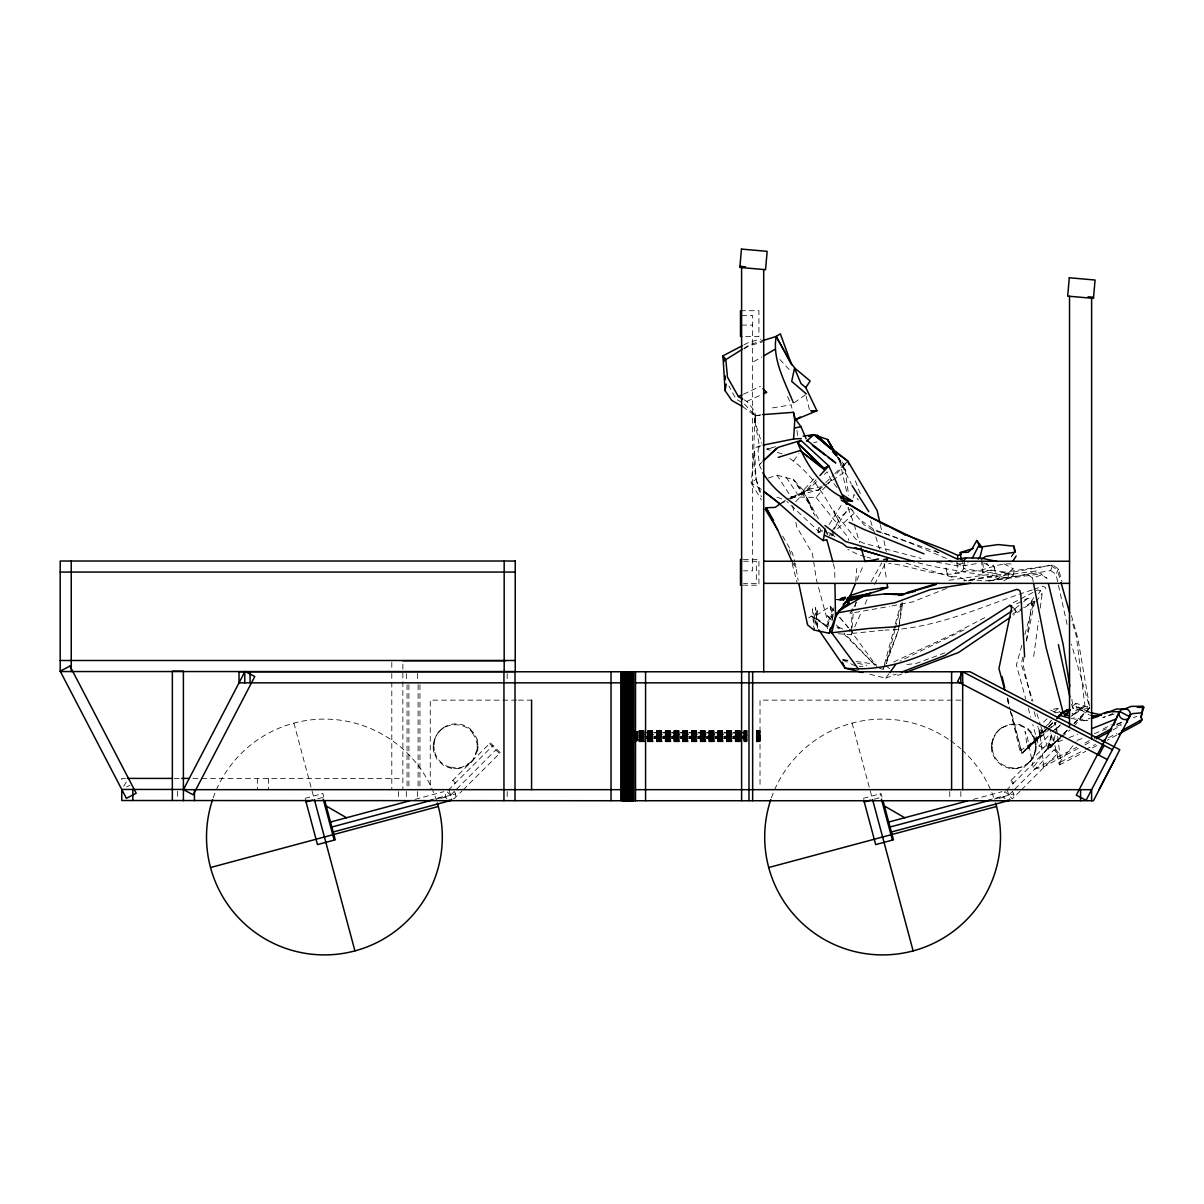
<?xml version="1.0" encoding="UTF-8"?>
<svg xmlns="http://www.w3.org/2000/svg" width="1204" height="1204" viewBox="0 0 1204 1204"><rect width="100%" height="100%" fill="white"/><g stroke="black" fill="none" stroke-linecap="round" stroke-linejoin="round"><path stroke-width="0.75" stroke-dasharray="5 3.75" d="M433.32 743.741L433.214 748.843M478.108 746.194L477.672 750.333M744.478 404.032L755.179 415.696L754.953 421.611L761.801 443.313M1036.298 746.194L1035.876 750.333M760.928 414.763L755.179 415.696L754.878 422.062L755.179 415.696L751.943 411.347M981.441 559.98L982.735 572.818L995.226 572.637L993.842 563.412M851.243 631.031L852.236 606.665M742.597 406.561L755.179 415.696C754.005 442.861 750.98 470.96 761.44 496.891M852.056 627.751L853.531 609.239M855.728 581.457L856.751 568.484M477.236 748.843L477.175 744.207M1035.425 748.843L1035.32 743.741M1035.425 748.828L1034.221 754.246M818.539 527.442L818.028 532.273L821.339 533.793M477.175 749.294L473.503 759.182M991.509 743.741L991.404 748.843M1033.694 656.421L1038.465 621.113M1040.226 608.095L1042.228 593.241L1040.437 590.667L1037.803 589.93L1011.27 603.791M894.963 629.797L886.174 663.916L898.274 630.67L899.012 625.327M899.253 623.537L902.172 602.135M1024.047 656.978L1022.979 664.352L1031.662 700.773M1026.44 640.347L1032.039 601.579L1030.413 598.975L1027.975 598.222L1014.536 604.89M433.32 743.756L434.93 737.962L438.03 732.83M991.509 743.756L993.134 737.962L996.235 732.83M898.876 626.998L903.015 601.232M855.186 606.425L856.029 601.458M477.672 750.333L472.886 760.236L452.087 781.14L454.706 783.759M1035.861 750.333L1033.89 756.007L1030.157 761.274M832.039 620.873L833.604 613.769M1022.858 657.128L1021.263 664.277L1033.002 701.375M1026.455 641.04L1034.733 601.669L1033.107 601.398L1023.596 607.328M1060.468 738.263L1048.112 749.084L1051.604 733.672L1048.112 749.084L1038.721 746.044L1032.761 724.432M1055.05 735.509L1052.988 744.629L1048.097 749.054L1040.828 726.102M1055.472 733.688L1056.706 728.209L1054.824 722.34L1056.45 726.433L1060.754 761.906L1059.52 764.901L1052.326 734.711M853.109 497.929L853.937 494.377L858.347 500.021M895.415 627.991L901.901 602.858M744.027 399.773L746.871 401.383L753.523 409.586L755.706 415.154L754.968 421.716L759.378 445.886L758.068 450.808L759.257 464.759L761.425 469.515M879.492 668.355L883.149 669.213L894.858 625.764M895.34 623.958L900.712 604.047M434.764 739.798L433.892 746.209M992.969 739.798L992.096 746.209M1021.835 645.344L1016.372 664.984L1025.808 699.208M1024.815 634.643L1032.761 606.079L1042.228 593.241M434.764 739.798C438.617 723.303 462.682 719.48 472.404 732.845M992.969 739.798L995.663 733.928L999.922 729.082M838.18 633.725L851.093 634.779L851.619 633.304M1034.221 754.231L1032.897 757.196M988.469 581.005L1050.625 570.561L1052.717 565.067L1058.451 569.04L1061.943 581.577M827.675 628.819L826.576 625.854L834.011 606.59M883.149 669.213L898.274 630.67M856.917 580.268L863.584 565.037M1074.058 726.087L1089.801 707.907L1075.97 703.211L1076.06 706.071L1083.675 709.261L1084.97 706.296L1076.346 636.314L1071.756 620.211M851.093 634.779L861.898 610.985M864.984 604.182L868.069 597.395M1067.075 624.379L1055.998 574.157L1058.451 569.04L1057.473 570.154L1060.528 580.885M874.586 584.422L885.241 563.487M831.001 535.584L833.514 530.708M834.357 529.098L838.571 520.971L833.71 510.767L856.044 539.452L863.163 543.079L921.06 558.4M1033.634 597.635L1030.278 603.791L1013.497 615.199M1032.897 757.196L1031.708 759.182M871.244 581.517L881.795 562.78M826.576 625.854L833.86 613.122M856.541 602.406L850.069 613.378L889.41 606.395M1034.191 601.097L1032.415 604.062L1032.761 606.079M1038.646 593.647L1040.437 590.667M123.696 786.287L126.57 781.562M838.917 523.033L848.594 507.381M829.12 524.568L842.078 503.934M829.014 536.021L830.926 533.011M831.874 531.506L838.571 520.971C825.929 497.478 811.677 472.871 788.891 457.941M1014.129 552.245L1010.306 558.22L1014.806 552.275M793.632 460.876L798.869 453.532M869.83 674.27L885.738 678.168L889.004 673.668M1078.302 748.421L1043.808 766.782L1034.311 769.206L1033.243 767.46L1049.858 744.96L1067.301 738.293M472.961 759.935L471.17 762.057M1031.166 759.935L1029.375 762.057M831.874 536.051L835.275 531.641M1058.798 763.17L1076.105 741.83M438.045 732.845L441.733 729.082M996.235 732.845C1004.392 722.009 1022.437 722.039 1030.594 732.845M1010.352 710.977L1019.954 750.799L1022.03 753.237L1027.509 748.828L1043.131 730.437M1047.931 724.778L1051.543 720.534M768.348 478.063L777.077 475.189L790.983 496.891L816.086 497.402L827.043 484.791M828.262 483.391L831.904 479.192M836.78 473.593L847.736 460.981L844.35 464.804L848.669 495.341M1042.86 729.925L1022.03 753.237L1009.75 708.208M1044.079 728.555L1051.423 720.323M905.935 563.081L951.521 576.987L956.187 571.87L959.723 573.089L963.937 568.77L980.086 571.117L995.317 570.169M813.904 478.936L799.065 495.085L788.048 500.202M795.739 501.677L816.101 479.674M1038.721 746.044L1050.791 733.266M1034.733 601.669L1032.415 604.062L1030.278 603.791L1033.107 601.398M1052.838 722.746L1022.045 753.268L1011.857 713.972M448.174 790.26L492.993 745.442M450.522 795.212L495.867 749.866M446.88 798.854A5.162 5.162 0 0 1 446.88 791.555L454.058 798.734L461.945 791.088M463.239 789.794L500.292 752.741L490.389 742.838L469.139 763.938L464.007 767.038L458.679 768.588M1052.477 722.836L1022.03 753.237L1052.462 722.821M1006.378 790.26L1051.197 745.442M1008.726 795.212L1054.057 749.866M1020.149 791.088L1012.368 798.854L1005.084 791.555A5.162 5.162 0 0 0 1005.084 798.854M1021.443 789.794L1058.482 752.741L1048.594 742.838L1010.291 781.14L1012.895 783.759M1062.199 735.448L1052.988 744.629L1050.114 728.992M1063.508 734.139L1067.451 730.196M1074.028 723.634L1089.801 707.907L1071.425 644.11M1048.097 749.054L1062.44 734.907M1063.734 733.627L1067.647 729.759M1074.164 723.333L1089.801 707.907L1084.985 706.312L1072.072 716.335M790.983 496.891L818.043 490.163L824.499 483.812M825.793 482.548L833.529 474.933M834.823 473.669L846.442 462.246M755.074 415.801L761.997 415.32M1033.243 767.46L1026.997 735.373L1025.04 731.43L1027.509 748.828L1046.442 730.873M790.607 498.26L799.065 495.085L808.305 489.652L819.006 479.463M824.364 474.376L827.043 471.833L831.437 480.592L837.201 487.816M1043.477 722.219L1047.51 718.427M1054.237 712.091L1058.271 708.298L1059.475 712L1054.93 712.858M471.306 761.921L461.719 767.324L450.281 767.309M1028.713 762.704L1023.46 766.451L1016.868 768.588M1029.495 761.921C1017.967 774.097 995.061 766.903 992.532 750.333M837.548 528.707L854.765 512.663L850.656 508.57L839.323 517.886M1027.509 748.828L1049.933 728.796M1071.996 706.793L1075.97 703.211L1077.234 709.442L1071.921 714.062M917.96 562.719C944.357 569.733 971.402 572.156 997.981 578.341L1008.139 573.074L1013.076 568.664L1002.345 563.036M1047.841 729.654L1056.194 722.355M1051.318 727.592L1056.796 722.791M1061.853 737.089L1070.1 729.88M441.733 729.082L443.192 727.938M999.937 729.082L1001.397 727.938M1056.706 728.209L1059.565 725.861M1071.018 716.44L1083.901 705.845L1070.838 716.53M1051.995 731.957L1060.694 724.838M1014.972 608.712L1022.196 602.888M1023.641 601.714L1027.975 598.222M1054.854 729.729L1060.604 725.259M794.204 402.783L805.702 394.521M808.697 617.893L811.225 616.087L814.13 616.689L829.451 627.841M443.192 727.953C451.094 722.114 462.878 722.626 470.267 729.082M1001.397 727.953L1010.291 724.221L1019.923 724.612M761.289 489.351L751.1 482.789L754.547 451.109L756.127 479.312L751.1 482.789L761.41 499.946M781.516 502.941L785.52 500.157M777.077 475.189L793.556 479.643L803.219 490.224L818.043 490.163L822.708 486.988M825.252 485.257L845.976 471.11L837.653 456.873M818.043 490.163L823.777 486.265L803.219 490.224L815.093 515.974M1019.954 750.799L1040.331 737.194L1037.728 726.268M833.89 610.624L830.263 606.364L814.13 616.689L813.904 630.008L818.103 609.028L814.13 616.689L827.705 627.841M1003.745 580.87L1013.798 574.925L1013.076 568.664M743.891 348.347L749.911 344.585L762.177 340.792M744.087 348.919L748.617 346.09L762.388 341.966M1012.489 614.236L1022 608.306M753.719 361.682L761.786 357.001M1108.583 737.766L1116.635 733.371M1116.785 735.117L1107.213 740.219M1085 743.034L1089.74 740.475M1112.932 729.925L1121.18 725.5M1084.879 744.915L1089.801 742.296M984.721 617.652L953.192 634.132L892.45 662.546M743.891 344.901L748.722 342.387L761.003 339.046M126.676 786.904L129.942 785.204M1103.21 728.917L1111.352 724.673M1034.311 769.206L1076.827 747.248M1059.52 764.901L1085.842 751.281M1092.419 747.88L1097.356 745.321M1060.754 761.906L1083.886 750.303M1085.526 749.475L1095.444 744.493M757.933 447.286L760.898 445.811M964.118 629.903L900.035 661.056M780.177 503.859L786.468 500.939M985.339 580.945L1027.494 574.308L1032.52 577.965L1041.505 574.97L1047.089 578.281L1036.208 570.952L963.787 580.84L1052.717 565.067L945.998 580.764M743.455 394.19L760.446 386.333M756.022 447.436L759.378 445.886M787.16 499.404L808.305 489.652M746.871 401.383L761.786 394.611M822.302 530.497L818.028 532.273L822.467 531.205M982.735 572.818L989.748 569.898L1001.848 571.554L1013.798 574.925M1116.529 724.733L1121.586 722.626M946.555 588.44L912.617 601.895L891.201 606.048M1112.812 713.626L1102.849 717.569L1115.145 713.761M1077.249 740.4L1084.097 737.691M1094.376 733.627L1106.356 728.887M1027.494 574.308L1036.208 570.952M1133.4 717.704L1136.817 716.395M885.738 678.168L896.167 674.18M1069.047 737.616L1077.761 734.274M1116.514 726.268L1124.355 723.288M901.916 673.954L898.485 675.248L893.112 674.105M1117.071 723.95L1121.872 722.144M944.944 652.824L915.973 663.524L905.002 664.698M1071.229 718.352L1083.269 720.744L1090.222 718.186M1032.069 589.975C983.803 605.492 936.607 628.894 885.03 630.083M1033.83 589.358L1042.649 586.273L1045.388 587.417L1046.141 590.517M845.374 596.853L836.72 599.592L845.84 601.759M845.178 597.033L836.72 599.592L845.855 597.937M770.289 450.236L766.782 449.152L775.496 446.669M959.061 564.134L968.182 562.133M305.079 798.327L322.868 793.556L323.831 797.108M317.736 798.749L322.762 797.394L321.799 793.842M415.019 799.381L443.794 791.675M429.392 800.299L445.405 796.01L445.691 797.078L438.572 798.989M436.134 799.065L455.503 793.872M863.283 798.327L881.072 793.556L882.02 797.108M874.27 799.2L880.952 797.394L880.004 793.842M973.223 799.381L1001.999 791.675M987.581 800.299L1003.594 796.01L1003.88 797.078L996.777 798.989M994.338 799.065L1013.708 793.872M766.782 449.152L773.961 447.467M813.754 442.696L817.185 441.898M1083.675 709.261L1089.816 707.877L1087.242 706.658M936.757 562.223L960.356 566.241L978.536 563.291M1058.271 708.298L1050.174 709.833L1057.548 713.46M845.735 597.997L838.39 599.336L843.838 600.254M772.456 407.9L791.329 404.845L792.428 411.467M458.679 768.588L451.756 768.588M1016.883 768.588L1009.96 768.588M989.312 580.885L1041.43 573.826M951.521 576.987L958.113 576.52L967.986 580.84L975.616 579.922L982.645 580.855M845.9 598.463L838.39 599.336L843.914 600.104M883.164 630.279L853.23 633.319L849.904 629.436M1083.269 720.744L1087.438 720.308L1073.757 717.765M1011.164 564.014C995.542 562.479 982.419 573.42 967.053 570.681C942.461 580.81 913.776 565.85 888.627 563.261M845.614 598.689L838.39 599.336L844.937 599.336M984.225 563.156L988.484 565.444L993.601 565.203L995.226 572.637M740.49 310.692L758.926 310.692L758.926 336.488L740.49 336.488M741.604 315.523L752.65 315.523L752.65 570.816L743.44 570.816M741.604 325.095L752.65 325.095M743.335 559.393L758.926 559.393L758.926 585.189L740.49 585.189M743.44 561.245L756.338 561.245L756.338 583.353L743.44 583.353M516.576 700.141L430.264 700.141L430.264 789.673M518.457 700.141L531.581 700.141M960.822 700.141L760.025 700.141L760.025 787.807M638.963 730.723L746.992 730.723M760.025 730.753L756.293 730.723L760.025 730.783M638.963 730.828L746.992 730.843M638.963 731.069L746.992 731.114M756.293 731.114L760.025 731.069M638.963 731.475L746.992 731.355M756.293 731.31L760.025 731.31M638.963 731.52L746.992 731.581M756.293 731.52L760.025 731.716M638.963 731.851L746.992 731.927M756.293 731.776L760.025 731.927M638.963 732.152L746.992 732.152M756.293 732.077L760.025 732.228M638.963 732.303L746.992 732.303M756.293 732.393L760.025 732.468L756.293 732.559M746.992 732.649L638.963 732.724L746.992 733.01M756.293 732.92L760.025 733.01M638.963 733.101L746.992 733.191M756.293 733.191L760.025 733.101M638.963 733.296L746.992 733.492M756.293 733.296L760.025 733.386M638.963 733.597L746.992 733.688M756.293 733.597L760.025 733.688M638.963 733.898L746.992 734.004M760.025 734.004L756.293 734.004L760.025 734.214M638.963 734.109L746.992 734.214L638.963 734.44M756.293 734.44L760.025 734.44M638.963 734.771L746.992 734.651M756.293 734.651L760.025 734.651M638.963 734.997L746.992 734.997M756.293 734.997L760.025 734.997M638.963 735.223L746.992 735.223M756.293 735.102L760.025 735.223M638.963 735.328L746.992 735.448M756.293 735.448L760.025 735.328M638.963 735.674L746.992 735.569M756.293 735.569L760.025 735.569M638.963 736.02L746.992 735.794M756.293 735.794L760.025 735.9M746.992 736.141L638.963 736.261L746.992 736.487M756.293 736.141L760.025 736.261M756.293 736.366L760.025 736.487M638.963 736.607L746.992 736.713M756.293 736.607L760.025 736.713M638.963 736.833L746.992 736.953M756.293 736.833L760.025 736.953M638.963 737.179L746.992 737.179M756.293 737.284L760.025 737.179M638.963 737.51L746.992 737.405M756.293 737.51L760.025 737.51M746.992 737.631L638.963 737.736L746.992 737.856M756.293 737.631L760.025 737.631M756.293 737.962L760.025 737.856M638.963 738.067L746.992 738.067M756.293 738.187L760.025 738.067M746.992 738.503L638.963 738.503L746.992 738.714M756.293 738.398L760.025 738.503M756.293 738.609L760.025 738.714M638.963 739.015L746.992 739.015M756.293 738.82L760.025 738.91M638.963 739.211L746.992 739.121M756.293 739.211L760.025 739.121M638.963 739.406L746.992 739.497M756.293 739.316L760.025 739.406M638.963 739.783L746.992 739.692M756.293 739.692L760.025 739.783M638.963 739.858L746.992 739.948M756.293 740.039L760.025 740.505M638.963 740.114L746.992 740.204M638.963 740.445L746.992 740.505M638.963 740.731L746.992 740.656M756.293 740.731L760.025 740.656M638.963 740.987L746.992 740.987L638.963 741.197M756.293 740.927L760.025 740.927M756.293 741.303L760.025 741.152M638.963 741.348L746.992 741.438M756.293 741.513L760.025 741.544M638.963 741.754L746.992 741.739M756.293 741.754L760.025 741.709M125.517 778.401L121.77 778.401L121.77 782.088M174.249 778.401L179.863 778.401M192.986 778.401L402.858 778.401M859.265 666.309L862.937 666.58M842.981 659.596L848.549 660.394M855.984 661.463L876.422 664.382M1013.527 609.871L1015.589 610.187L1015.965 612.249M992.231 575.407L1008.275 577.98L1008.139 573.074M1009.96 768.588L1001.773 765.533L995.663 759.935M451.756 768.588L443.569 765.533L437.473 759.935M842.95 659.762L850.25 661.478M857.564 663.208L866.699 665.345M1091.095 712.753L1077.234 709.442L1076.06 706.071M1019.923 724.612L1028.472 729.082M450.281 767.324C442.319 765.262 435.863 758.415 434.328 750.333M865.27 556.639L858.076 554.592L847.857 549.37M867.061 557.151L870.658 558.174M777.317 452.403L782.585 454.013M776.926 497.177L782.088 498.968M1089.274 711.699L1076.918 707.335L1089.319 714.995M938.337 552.666L874.254 529.594L862.064 521.212M842.86 629L835.952 626.125L838.556 628.729M956.412 562.945L960.31 564.706L963.937 568.77L962.177 558.716M842.725 660.078L855.608 666.038M946.449 558.505L910.751 543.29L886.671 534.26L873.442 530.618L863.795 524.583L851.755 509.894M1050.625 570.561L1055.998 574.157M1051.273 565.745L1057.473 570.154M1071.485 704.25L1073.276 708.388L1071.53 697.357M1072.282 707.862L1073.291 708.403M934.74 550.363L939.391 553.057M741.664 402.392L736.05 399.096L728.917 386.078M828.533 532.439L834.763 536.292M811.225 616.087L827.931 626.863M885.708 665.707L889.967 668.882M1028.472 729.082L1032.746 733.928L1035.425 739.798M470.267 729.082L474.542 733.928L477.236 739.798M820.195 532.77L786.814 501.406M1047.811 743.62L1057.714 753.523M1011.074 780.358L1013.678 782.961M843.748 633.921L874.962 665.059L844.154 633.018M489.607 743.62L499.509 753.523M452.87 780.358L455.473 782.961M832.325 534.17L834.899 536.758M831.302 619.699L826.17 614.371L830.519 619.593M836.449 625.026L842.875 631.694M779.861 359.499L790.667 371.193M1043.657 733.311L1038.089 727.291L1039.759 731.249L1043.808 766.782M986.392 563.141L988.484 565.444M1012.549 606.831L1015.589 610.187M837.728 457.144L844.35 464.804L838.646 458.077M832.235 618.991L830.263 606.364L833.74 610.458M839.549 617.291L847.691 626.832L849.738 631.603M839.94 617.712L848.399 627.645M849.603 629.075L877.565 667.663M816.086 497.402L847.872 537.089L848.91 540.415M1030.594 732.83L1032.204 735.102M472.404 732.83L475.505 737.977L477.115 743.756M786.122 477.326L797.138 493.58M995.136 759.182L991.945 752.018M436.932 759.182L433.756 752.018M836.629 455.864L845.976 471.11M1032.204 735.102L1032.897 736.306M782.69 536.126L792.473 553.118L794.535 561.26M837.924 457.761L851.363 484.128M792.081 561.576L796.175 569.04L798.086 580.283M818.419 518.924L806.499 497.026L793.556 479.643L812.534 509.412L806.499 497.026L813.663 513.897M1032.897 736.306L1034.221 739.271M787.566 396.507L789.824 401.519M847.947 507.817L853.741 522.927M819.548 527.487L820.827 530.768M789.177 549.731L791.088 554.653M794.264 562.855L796.175 567.776L794.941 562.885M860.288 493.7L854.389 478.334M756.127 479.312L761.395 494.362M1034.221 739.256L1035.32 743.756M792.097 563.442L797.003 582.269M870.492 520.685L875.173 534.982M875.759 536.758L879.672 549.054M1036.915 713.731L1040.271 724.326M854.268 524.718L859.581 542.598M830.263 606.364L832.852 615.349M1071.455 615.605L1077.956 638.903L1089.5 706.056M1035.425 739.798L1036.298 746.209M477.22 739.798L478.108 746.209M1028.291 708.208L1030.774 717.223M1007.296 699.208L1009.253 706.417M828.969 626.05L816.402 579.666L812.429 553.599L796.717 526.855L795.709 521.573M817.651 628.247L815.575 607.553L817.651 628.247L812.429 608.818L813.663 626.486M1007.387 790.23L1010.066 800.193M852.086 723.122L871.952 797.244M449.197 790.23L451.861 800.193M293.896 723.122L313.747 797.244M1007.688 697.914L1009.539 705.047M833.349 563.758L834.703 569.116L834.884 580.178M806.123 396.221L809.509 409.917M1007.296 698.29L1009.915 709.156M1034.251 711.699L1035.997 718.984M991.945 752.033L991.404 748.828M433.756 752.033L433.214 748.828M880.335 524.748L882.351 533.673M839.655 460.801L846.984 493.309M964.419 562.449L965.187 565.97M883.977 540.822L886.219 551.522M1032.52 577.965L1033.243 581.652M792.668 505.71L794.023 512.753M992.532 750.348L992.096 746.194M434.328 750.348L433.892 746.194M884.097 563.367L886.58 580.012M796.897 430.4L797.846 436.917M982.795 562.388L983.879 572.773M957.06 562.388L957.361 569.462M960.822 791.525L960.822 798.884M949.775 791.525L949.775 800.735M507.185 673.623L507.185 680.982M507.185 791.525L507.185 798.884M419.955 684.7L419.955 789.673M418.104 684.7L418.104 789.673M417.367 673.623L417.367 682.834M417.367 791.525L417.367 798.884M408.893 684.7L408.893 787.807M407.057 684.7L407.057 787.807M406.32 673.623L406.32 680.982M406.32 791.525L406.32 798.884M402.858 664.187L402.858 789.448M398.494 791.525L398.494 798.884M391.797 662.335L391.797 669.71M391.797 673.427L391.797 789.448M268.387 778.401L268.387 789.448M257.34 778.401L257.34 789.448M177.65 791.299L177.65 796.822M454.179 791.555A5.162 5.162 0 0 1 454.179 798.854M213.198 797.846A117.902 117.902 0 0 1 436.209 799.576M1012.368 791.555A5.162 5.162 0 0 1 1013.196 797.785M771.403 797.846A117.902 117.902 0 0 1 949.219 739.723M950.708 740.761A117.902 117.902 0 0 1 960.717 748.692M962.056 749.896A117.902 117.902 0 0 1 994.414 799.576M761.906 462.231L759.257 464.759L761.936 462.276M946.871 571.915L945.802 568.017L947.834 575.693L946.871 571.915"/><path stroke-width="1.5" d="M763.05 445.134L793.586 438.978L794.79 420.316L793.466 412.31L762.674 414.627M1122.79 709.683L1131.098 706.402L1142.807 706.251L1141.196 717.734L1142.235 719.45L1140.323 722.385L1118.35 734.274M793.301 402.678C784.978 381.773 772.065 359.529 776.174 336.458L780.327 333.824L791.63 364.737L776.174 336.458L762.177 340.792M957.451 558.927L957.857 555.465L961.198 554.457L960.25 552.606L973.148 548.422M826.546 539.738L823.25 540.596L825.146 529.308C805.837 509.021 777.182 497.433 762.884 472.69M742.597 406.561L731.776 400.435L725.064 390.638L726.238 384.076M981.305 559.258L985.805 556.353L1014.806 552.275L1015.092 550.755L1013.918 546.164L998.146 544.584L979.544 547.188M818.705 629.797L845.088 668.175C906.928 674.21 960.341 636.886 1009.87 605.356L1011.541 605.717L1011.691 607.599L998.929 668.596L1004.828 690.208M798.854 583.85L807.553 624.891L813.904 630.008L829.33 633.289L830.489 627.961M961.153 559.815L960.25 552.606L968.227 552.2L972.125 548.693L976.805 540.506L979.002 545.096L982.374 547.835L980.206 556.278L978.235 559.198M1142.807 706.251L1143.8 707.305L1140.76 717.524M1113.866 725.154L1118.998 711.684L1107.59 711.775L1091.953 717.539M829.33 633.289L835.486 617.065L850.25 595.513L855.427 583.654M979.002 545.096L972.396 557.964M1129.713 716.561C1133.024 710.345 1123.016 705.183 1119.855 711.564L1076.301 795.182L1086.098 800.299L1129.638 716.651C1126.733 723.183 1116.258 717.704 1119.855 711.564L1129.668 716.666M868.852 595.694L870.492 592.473M886.069 561.877L887.709 558.656L883.555 559.664M183.399 789.673L244.984 671.396L254.781 676.497L193.212 794.79L183.399 789.673L621.083 789.673M1112.421 749.731L962.673 671.772L957.571 681.584L1107.319 759.543M1098.966 755.194L1104.068 745.381M1098.996 789.673L1114.693 759.543M1012.82 561.335L1016.161 555.977M793.466 412.31L795.453 419.699L816.884 410.775L805.807 387.598L810.157 380.991L795.076 368.409L791.886 364.315L776.174 336.458M890.087 672.178L895.535 664.668M806.56 441.146L813.889 434.614L827.494 439.475L836.735 455.293M962.583 561.952L965.984 557.888L981.26 558.144L997.348 561.515M819.909 475.55L828.819 465.933L801.006 440.423L778.04 447.406L763.276 461.042M1056.66 718.818L1063.057 712.256L1069.212 709.322M1063.057 712.256L1057.759 717.539L1063.042 712.241L1069.859 709.668L1063.057 712.256L1046.171 647.842L1033.604 583.488M763.231 460.966L776.46 448.324M843.176 604.288C856.029 595.182 873.276 593.677 887.679 587.401L887.137 583.714M1064.532 715.056L1070.1 710.194L1066.729 709.653M1065.043 715.582L1069.152 711.985M801.006 440.423L797.861 443.162C807.342 467.363 826.019 494.091 852.462 501.12L842.966 495.055M838.074 611.903L849.001 603.249L847.39 600.645M864.969 596.1L867.768 593.993L847.676 597.605M1010.442 617.276L958.534 652.508L905.348 672.645M1011.962 610.91L944.839 655.548L901.375 672.178M742.612 398.96L738.368 396.552L727.472 377.198L725.831 359.62L742.386 349.28M763.396 356.068L774.684 349.506M795.453 419.699L800.284 417.02M1121.466 730.738L1142.235 719.45M1094.466 737.932L1111.789 728.571M1096.408 738.759L1111.277 730.798M742.281 345.744L722.957 355.827L725.064 390.638M1129.247 715.342L1132.497 713.641L1141.437 712.828M1102.051 741.182L1105.362 739.527M738.368 396.552L741.754 394.972M763.441 393.858L766.752 392.353L762.975 388.741M778.281 457.4L799.938 450.582L823.807 468.175L828.819 465.933L846.593 504.521M1091.637 728.721L1115.837 719.029M1092.555 718.321L1101.073 715.01M1104.474 713.686L1116.409 709.036L1127.501 709.005M808.757 436.465L813.889 434.614L847.736 460.981L877.114 510.466L879.928 522.972M850.25 595.513L866.158 590.321L887.679 587.401L880.44 588.56M907.41 592.413L937.239 583.413M845.84 601.759L862.395 596.838L838.375 611.075L849.001 603.249L847.45 600.856M898.726 595.423L935.944 584.647M306.027 801.879L312.724 800.088M330.498 822.031L409.631 800.826M331.837 827.013L432.537 800.028M333.177 831.994L451.861 800.193A5.162 5.162 0 0 1 449.197 800.193M210.519 867.527L332.771 834.763M333.448 834.583L438.301 806.499M864.231 801.879L870.928 800.088M888.702 822.031L967.835 800.826M890.042 827.013L990.741 800.028M891.366 831.994L1010.066 800.193A5.162 5.162 0 0 1 1007.387 800.193M768.724 867.527L890.975 834.763M891.652 834.583L996.491 806.499M1061.13 712.527L1070.1 710.194M915.01 591.345L904.204 593.873L884.805 593.888L858.873 596.928M794.58 428.082L800.961 426.667L806.138 438.798M965.984 557.888L957.391 559.047L953.824 557.497L870.477 517.193L841.19 500.096M878.589 558.972L865.074 561.651L861.101 547.835M846.578 599.336L862.395 596.838L847.42 598.523M970.68 583.248L930.361 589.584L895.129 602.692L836.705 612.986L831.723 632.792L858.317 668.867M803.203 436.149L813.889 434.614L830.655 448.671L847.736 460.981L849.061 464.458M811.662 411.422L816.884 410.775L810.683 410.805M793.586 438.978L801.172 438.557M792.081 561.576L778.205 531.084L766.09 507.742L775.15 507.396L780.177 503.859L763.757 491.473C784.511 506.147 801.924 526.043 823.25 540.596M1137.313 707.35L1143.8 707.305M741.604 310.692L740.49 310.692L740.49 336.488L741.604 336.488M741.604 559.393L740.49 559.393L740.49 585.189L741.604 585.189M763.712 561.245L1069.528 561.245M60.2 572.066L515.237 572.066M763.712 583.353L1069.528 583.353M60.2 660.499L515.237 660.499M402.633 660.725L505.635 660.725M622.453 671.772L970.033 671.772L1119.795 749.731L1093.473 800.735L622.453 800.735M621.083 682.834L239.024 682.834L239.024 671.772L621.46 671.772L621.46 800.735L121.77 800.509L121.77 789.448L185.491 789.448M635.516 682.834L962.673 682.834M631.513 731.069L635.23 731.039M631.513 731.415L635.23 731.355M631.513 731.581L635.23 731.52M629.647 731.927L637.097 732.002M629.647 732.228L637.097 732.152M629.647 732.393L637.097 732.303M629.647 732.559L637.097 732.724M629.647 732.815L637.097 733.01M629.647 733.101L637.097 733.191M637.097 733.386L627.781 733.492L637.097 733.688M627.781 733.793L637.097 733.898M637.097 734.109L627.781 734.214L637.097 734.44M627.781 734.545L637.097 734.771L627.781 734.997M627.781 735.102L637.097 735.223M627.781 735.328L637.097 735.448M627.781 735.569L637.097 735.674M627.781 736.02L637.097 735.9M637.097 736.141L627.781 736.261L637.097 736.487M627.781 736.607L637.097 736.713M627.781 736.953L637.097 736.833M627.781 737.179L637.097 737.284M627.781 737.405L637.097 737.51M627.781 737.631L637.097 737.736L627.781 737.962M627.781 738.187L637.097 738.067M627.781 738.398L637.097 738.503M627.781 738.609L637.097 738.714M627.781 738.82L637.097 739.015M627.781 739.121L637.097 739.211M637.097 739.316L629.647 739.497L637.097 739.783M629.647 739.858L637.097 740.039M629.647 740.114L637.097 740.279M629.647 740.355L637.097 740.505M629.647 740.58L637.097 740.58M635.23 740.851L631.513 740.987L635.23 741.303M631.513 741.468L635.23 741.438M127.398 778.401L172.368 778.401M181.744 778.401L189.239 778.401M635.516 789.673L1091.622 789.673L1091.622 800.735M852.462 501.12L843.929 500.999L869.86 516.802L905.634 535.103M884.805 593.888L903.15 595.002M739.948 266.34L745.457 266.821M1088.04 296.786L1093.563 297.268M898.967 560.944L859.28 549.099L846.758 546.977L842.875 543.696L824.65 535.313M1091.02 715.327L1097.777 716.606M1101.389 714.95L1091.095 712.753M948.887 561.049L952.168 561.726M957.857 555.465C940.61 547.233 922.204 541.394 904.324 534.32M862.756 672.524L845.088 668.175L842.439 662.29M859.28 549.099L854.84 547.94L879.176 555.044M1058.948 715.266L1069.513 718.005M914.543 561.726L845.675 541.574L824.951 525.486M840.317 497.899L843.869 498.968M982.374 547.835L976.805 540.506M1061.055 712.633L1069.001 715.853M923.995 553.855L863.087 529.053L849.226 522.37M878.453 521.347L886.415 525.802M884.413 806.018L904.716 817.742M326.209 806.018L346.511 817.742M812.399 445.51L825.538 455.323M828.457 457.505L835.757 462.968L807.282 440.529M799.938 450.582L824.183 469.59M805.807 387.598L800.991 383.579L794.505 368.243L791.705 381.397L806.289 393.904M824.439 469.515L797.861 443.162L823.807 468.175M830.655 448.671L817.034 435.08L826.832 445.48M832.957 451.967L836.629 455.864L827.494 439.475L834.447 451.666M832.942 451.365L836.359 455.398M1009.87 605.356L1011.706 607.614M725.831 359.62L722.957 355.827L724.432 361.17M829.661 630.023L831.723 632.792L868.551 628.488L894.662 626.878L930.978 617.848L1017.064 589.298L1019.818 590.577L1020.751 593.677L1024.634 656.737M795.016 418.465L800.961 426.667M852.086 485.603L868.821 511.685M765.157 509.202L777.724 529.775M766.09 507.742L773.54 520.429M825.146 529.308L827.509 534.094M1126.688 720.338L1127.486 722.099M1139.586 720.609L1140.323 722.385M1061.04 582.676L1069.724 613.062M826.922 540.069L832.897 561.982M882.984 800.675L893.473 839.82L875.669 844.591L863.75 800.103M881.433 799.185L892.405 840.106M872.599 799.637L913.129 950.889M324.779 800.675L335.269 839.82L317.48 844.591L305.56 800.103M323.229 799.185L334.2 840.106M314.394 799.637L354.924 950.889M1048.428 583.759L1063.087 644.035L1069.784 686.325M1002.044 676.573L1004.678 687.439M1058.391 644.637L1069.904 697.026M1013.918 546.164L1014.806 552.275M725.154 375.889L725.335 379.561M834.944 583.865L835.486 617.065M1091.622 298.216L1091.622 738.91M1080.575 789.673L1080.575 800.735M1069.528 296.274L1069.528 727.397M962.673 671.772L962.673 789.673M960.822 671.772L960.822 682.834M951.611 671.772L951.611 789.673M763.712 269.53L763.712 671.772M752.65 671.772L752.65 800.735M748.978 671.772L748.978 800.735M741.604 266.475L741.604 800.735M645.57 671.772L645.57 800.735M635.516 671.772L635.516 800.735M635.155 671.772L635.155 800.735M633.259 740.927L633.274 800.735L633.078 740.927M632.883 671.772L632.837 733.447M632.777 739.06L632.958 800.735M632.627 671.772L632.687 733.447M632.687 739.06L632.732 800.735M632.506 671.772L632.386 733.447M632.326 739.06L632.446 800.735M632.115 671.772L632.04 733.447M632.115 739.06L632.04 800.735M631.965 671.772L631.889 733.447M631.889 739.06L631.965 800.735M631.573 671.772L631.739 733.447M631.573 739.06L631.739 800.735M631.302 671.772L631.483 800.735M631.122 671.772L631.212 800.735M630.941 671.772L630.836 800.735M630.64 671.772L630.55 800.735M630.444 671.772L630.339 800.735M630.234 671.772L630.038 800.735M629.918 671.772L629.812 800.735M629.707 671.772L629.602 800.735M629.271 671.772L629.376 800.735M629.15 671.772L629.045 800.735M628.939 671.772L628.819 800.735M628.699 671.772L628.593 800.735M628.473 671.772L628.368 800.735M628.127 671.772L628.021 800.735L627.781 671.772M627.66 671.772L627.555 800.735M627.434 671.772L627.314 800.735M627.209 671.772L627.088 800.735M626.983 671.772L626.742 800.735M626.637 671.772L626.516 800.735L626.291 671.772M626.08 671.772L626.185 800.735M625.96 671.772L625.749 800.735M625.644 671.772L625.538 800.735M625.433 671.772L625.327 800.735M625.026 671.772L625.117 800.735M624.816 671.772L624.921 800.735M624.53 671.772L624.726 800.735M624.259 671.772L624.44 800.735M624.078 671.772L624.003 800.735M623.838 671.772L623.913 800.735M623.521 671.772L623.672 800.735M623.311 671.772L623.446 800.735M623.115 671.772L622.995 800.735M622.935 800.735L622.739 671.772L622.694 800.735M622.333 671.772L622.378 800.735M621.083 671.772L621.083 800.735M611.03 671.772L611.03 800.735M531.581 700.141L531.581 789.673M515.011 671.772L515.011 800.735M504.175 561.019L504.175 671.546M503.949 671.772L503.949 800.735M250.086 671.772L250.086 682.834M244.773 671.772L244.773 682.834M194.461 789.673L194.461 800.735M183.399 800.735L183.399 671.17L172.353 671.17L172.353 800.509M132.831 789.448L132.831 800.509M71.247 561.019L71.247 671.546M437.308 803.023A117.902 117.902 0 0 1 322.597 954.892A117.902 117.902 0 0 1 212.611 799.576M995.512 803.023A117.902 117.902 0 0 1 880.801 954.892A117.902 117.902 0 0 1 770.801 799.576M741.453 249.093L739.858 267.438L765.548 269.681L767.144 251.335L741.453 249.093M1069.287 277.763L1067.692 296.124L1093.458 298.381L1095.068 280.02L1069.287 277.763M69.998 666.068L60.2 671.17L126.39 798.327L136.202 793.225L69.998 666.068M515.237 561.019L60.2 561.019L60.2 671.546L515.237 671.546L515.237 561.019M633.274 731.581L633.259 671.772L633.244 731.581"/></g></svg>
